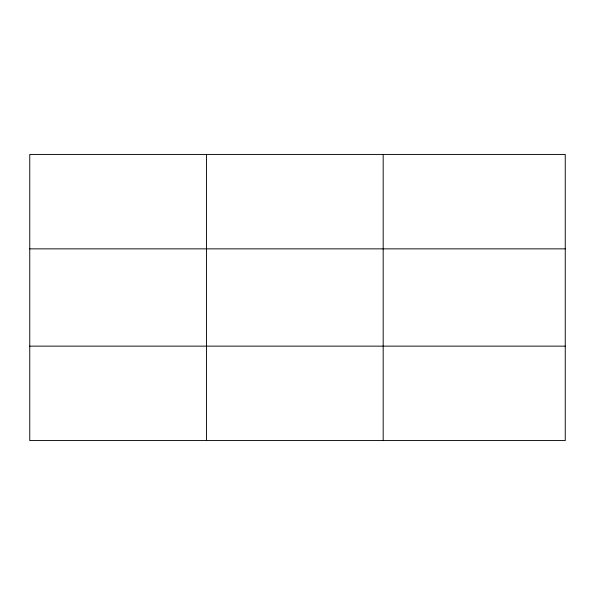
<?xml version="1.0" encoding="UTF-8"?>
<svg xmlns="http://www.w3.org/2000/svg" width="595" height="595" viewBox="0 0 595 595"><rect width="100%" height="100%" fill="white"/><g stroke="black" fill="none" stroke-linecap="round" stroke-linejoin="round"><path stroke-width="0.89" d="M206.465 154.432L206.465 440.568M383.18 154.432L383.18 440.568M565.25 248.859L565.25 154.432L29.75 154.432L29.75 440.568L565.25 440.568L565.25 248.859L29.75 248.859M29.75 346.141L565.25 346.141"/></g></svg>
